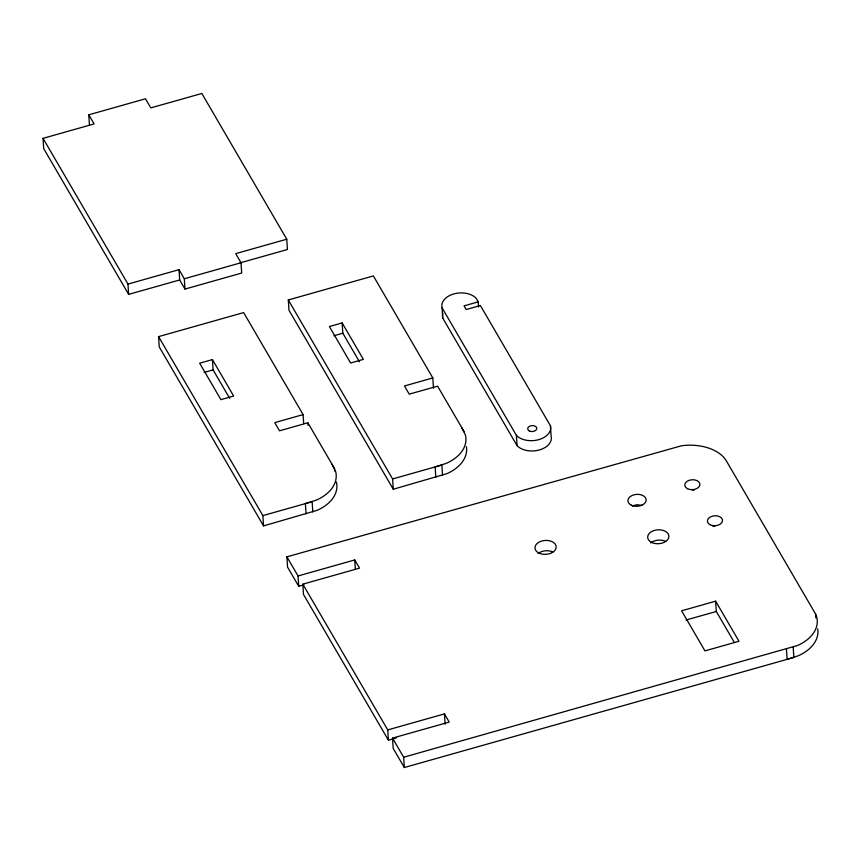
<?xml version="1.0" encoding="UTF-8"?>
<svg xmlns="http://www.w3.org/2000/svg" width="861" height="861" viewBox="0 0 861 861"><rect width="100%" height="100%" fill="white"/><g stroke="black" fill="none" stroke-linecap="round" stroke-linejoin="round"><path stroke-width="1.29" d="M632.394 505.988L636.785 504.718L642.435 505.407M303.675 423.612L303.094 414.604L243.652 312.586L158.585 336.619L159.242 346.908L263.541 525.899L317.257 510.293A41.683 27.294 -3.7 0 0 336.371 482.02M433.481 388.236L432.814 377.947L373.373 275.929L288.306 299.962L288.973 310.251L393.273 489.242L446.977 473.636A41.683 27.294 -3.7 0 0 466.371 446.676M286.896 556.841L298.046 575.966L354.754 559.941L359.532 568.142L302.824 584.167L387.741 729.913L444.459 713.887L449.227 722.078L392.519 738.103L403.669 757.239L797.641 645.47A41.683 27.294 -3.7 0 0 816.755 617.208L815.593 614.044L725.629 459.645L723.305 456.814A41.683 27.294 -3.7 0 0 681.309 445.826L286.896 556.841L287.563 567.13L298.713 586.255L303.868 584.802M89.447 125.103L88.78 114.814L145.487 98.789L150.804 107.894L201.84 93.472L286.767 239.218L287.423 249.507L240.219 262.853M286.767 239.218L235.72 253.64L241.026 262.756L241.693 273.045L184.986 289.07L179.68 279.954L128.633 294.376L43.717 148.63L43.05 138.341L94.086 123.919L88.78 114.814M43.05 138.341L127.977 284.087L179.013 269.665L184.319 278.781L184.986 289.07M184.319 278.781L241.026 262.756M212.43 359.597L199.666 363.202L220.9 399.644L233.654 396.038L212.43 359.597L213.087 369.886L229.672 398.352M342.151 322.94L329.386 326.545L350.621 362.987L363.385 359.381L342.151 322.94L342.818 333.229L359.403 361.695M204.154 372.415L213.087 369.886M333.885 335.758L342.818 333.229M478.242 301.867L464.057 305.87L466.188 309.519L480.363 305.515L550.427 425.754L551.094 436.043A18.49 12.108 -3.7 0 1 539.384 449.959A18.49 12.108 -3.7 0 1 517.063 445.654L442.758 318.129L442.091 307.84A18.49 12.108 -3.7 0 1 453.801 293.924A18.49 12.108 -3.7 0 1 476.122 298.229L478.242 301.867L478.576 307.011M303.094 414.604L274.734 422.622L279.513 430.812L307.872 422.805L334.542 468.578L334.703 471.15M432.814 377.947L404.466 385.954L409.244 394.155L437.592 386.148L464.262 431.921M158.585 336.619L262.874 515.61L312.145 501.694L312.812 511.983M288.306 299.962L392.605 478.953L441.865 465.037L442.532 475.326M715.631 601.182L681.611 610.804L704.965 650.884L738.986 641.262L715.631 601.182L716.298 611.471L734.315 642.392M686.056 620.017L716.298 611.471M302.824 584.167L303.492 594.456L388.408 740.202L396.146 738.017M392.519 738.103L393.186 748.392L404.336 767.528L793.864 657.449L793.196 647.16M461.744 427.594L465.424 435.074A41.683 27.294 -3.7 0 1 446.31 463.347L435.139 466.942L435.806 477.231M332.023 464.251L335.704 471.731A41.683 27.294 -3.7 0 1 316.59 500.004L305.407 503.599L306.075 513.888M442.091 307.84L516.396 435.365L517.063 445.654M815.593 614.044L815.841 617.907M786.459 649.065L787.126 659.354L798.308 655.759A41.683 27.294 -3.7 0 0 817.692 628.81M444.459 713.887L445.115 724.176M392.605 478.953L393.273 489.242M403.669 757.239L404.336 767.528M387.741 729.913L388.408 740.202M354.754 559.941L355.335 568.949M307.872 422.805L308.034 425.377M298.046 575.966L298.713 586.255M262.874 515.61L263.541 525.899M179.013 269.665L179.68 279.954M127.977 284.087L128.633 294.376M538.071 553.558A10.612 6.942 -3.7 0 1 552.988 552.062M713.005 526.469A7.577 4.962 -3.7 0 1 714.931 526.114M692.276 490.07A7.577 4.962 -3.7 0 1 694.257 490.049M650.755 542.925A10.623 6.953 -3.7 0 1 665.693 541.429M442.758 318.129A18.49 12.108 -3.7 0 1 442.866 313.479M550.427 425.754A18.49 12.108 -3.7 0 1 538.717 439.67A18.49 12.108 -3.7 0 1 516.396 435.365M538.846 553.01A10.612 6.942 -3.7 0 0 556.045 548.145A10.612 6.942 -3.7 0 0 541.87 541.009A10.612 6.942 -3.7 0 0 538.846 553.01M710.174 524.747A7.577 4.962 -3.7 0 0 722.454 521.282A7.577 4.962 -3.7 0 0 712.338 516.18A7.577 4.962 -3.7 0 0 710.174 524.747M687.53 488.714A7.577 4.962 -3.7 0 0 699.81 485.249A7.577 4.962 -3.7 0 0 689.693 480.147A7.577 4.962 -3.7 0 0 687.53 488.714M631.264 505.149A9.105 5.962 -3.7 0 0 646.019 500.984A9.105 5.962 -3.7 0 0 633.857 494.849A9.105 5.962 -3.7 0 0 631.264 505.149M651.54 542.387A10.623 6.953 -3.7 0 0 668.749 537.522A10.623 6.953 -3.7 0 0 654.564 530.376A10.623 6.953 -3.7 0 0 651.54 542.387M529.354 430.963A4.542 2.981 -3.7 0 0 536.726 428.886A4.542 2.981 -3.7 0 0 530.656 425.818A4.542 2.981 -3.7 0 0 529.354 430.963"/></g></svg>
